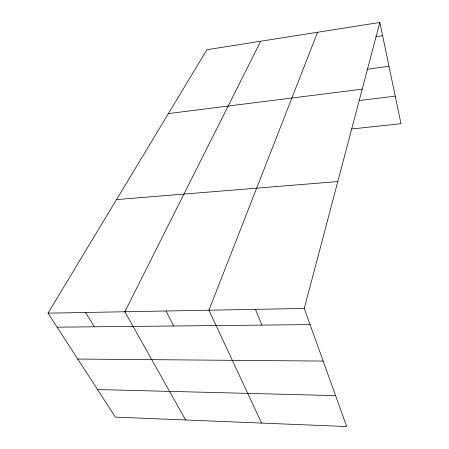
<?xml version="1.0" encoding="UTF-8"?>
<svg xmlns="http://www.w3.org/2000/svg" width="449" height="449" viewBox="0 0 449 449"><rect width="100%" height="100%" fill="white"/><g stroke="black" fill="none" stroke-linecap="round" stroke-linejoin="round"><path stroke-width="0.67" d="M304.259 308.457L379.854 22.45L206.927 49.71L48.015 313.161L115.393 417.121L346.701 426.55L304.259 308.457L48.015 313.161M317.583 32.266L208.942 310.208L261.593 423.081M260.667 41.241L124.867 311.752L185.611 419.983M375.813 36.728L382.621 35.701M367.243 69.23L389.002 66.278M168.397 113.591L362.225 89.149M359.116 100.514L395.238 96.159M351.623 128.981L400.985 123.694L379.854 22.45M116.527 199.581L337.805 181.553M57.096 327.175L310.068 324.616M77.75 359.043L323.173 361.08M97.523 389.547L335.588 395.62M85.596 312.47L94.273 326.799M165.939 310.994L173.662 325.996M255.419 309.355L261.941 325.104"/></g></svg>
